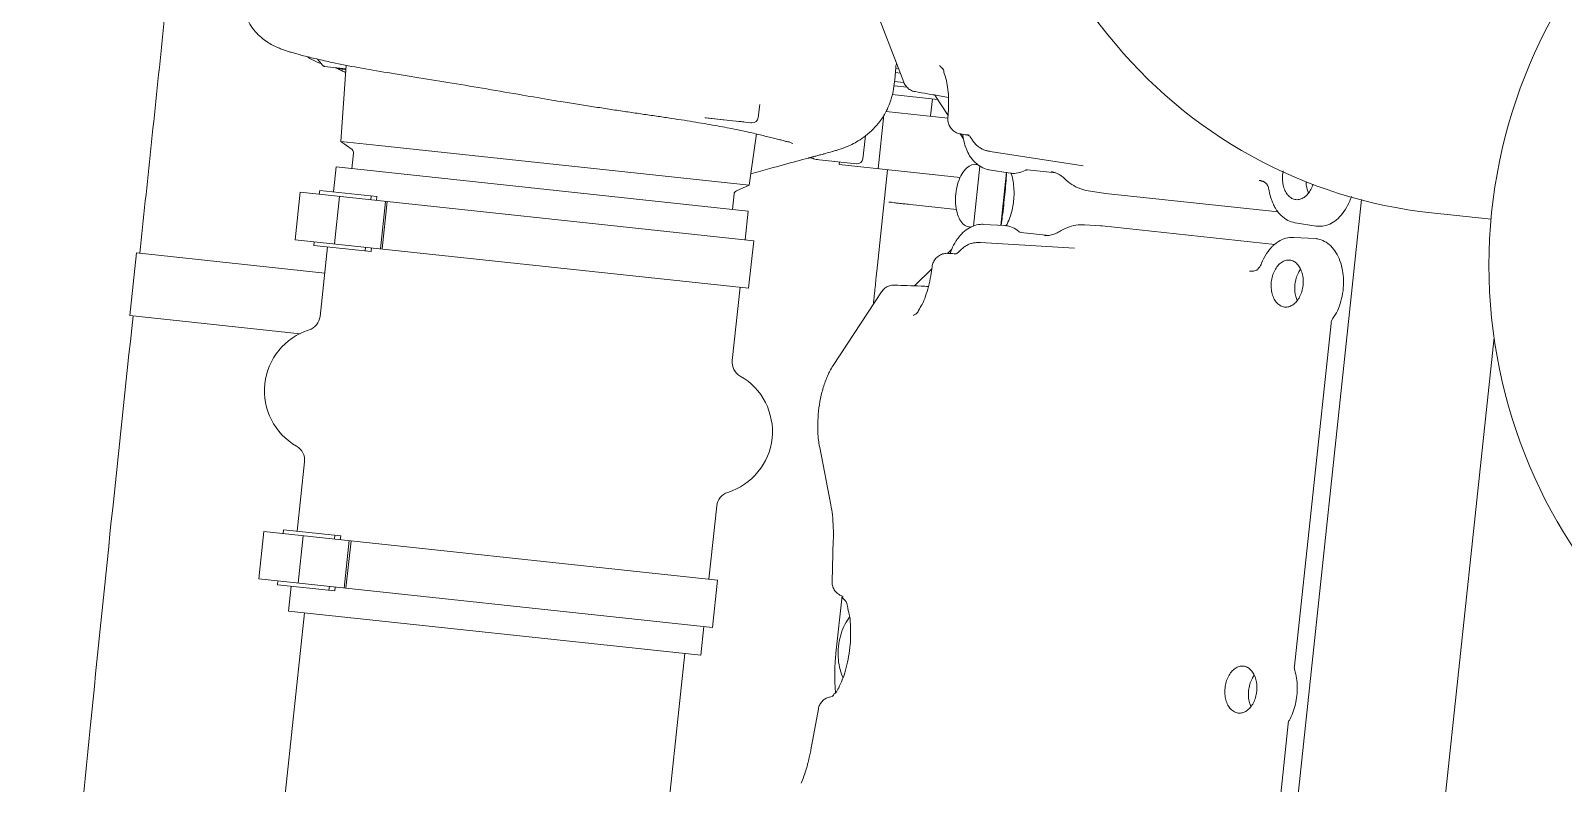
# Model space of a CAD drawing. Header units: millimetres. Extents: x 8265 to 78888, y 1905 to 34251.
# Drawn here: x 38782.9 to 38844, y 24261.6 to 24291.5 of the extents above; entities that cross this region are included whole.
import ezdxf

# ---------------------------------------------------------------- set-up
doc = ezdxf.new("R2010")
doc.units = ezdxf.units.MM
doc.layers.add('495_IMPIANTI_001-AM_0', color=6, linetype='Continuous', lineweight=0)

# ---------------------------------------------------------------- blocks, each defined once
blk = doc.blocks.new('gruppo elettrogeno')
at = {"layer": '495_IMPIANTI_001-AM_0'}
for p, q in [((159.992, -241.249), (159.992, -260.934)), ((175.232, -241.249), (175.232, -260.934)), ((135.122, -281.772), (135.099, -247.092)), ((135.802, -260.705), (135.802, -246.995)), ((129.287, -276.874), (129.273, -256.339)), ((154.471, -259.312), (154.596, -257.659)), ((159.357, -260.934), (175.867, -260.934)), ((159.357, -260.934), (159.357, -262.084)), ((175.867, -260.934), (175.867, -261.934)), ((154.013, -263.883), (154.013, -261.586)), ((159.014, -262.084), (177.179, -262.084)), ((159.014, -262.084), (159.014, -263.984)), ((173.692, -262.084), (173.692, -263.984)), ((173.765, -262.084), (173.765, -263.984)), ((174.121, -261.934), (176.415, -261.934)), ((174.121, -261.934), (174.121, -262.084)), ((174.355, -261.934), (174.355, -262.084)), ((175.603, -262.084), (175.603, -263.984)), ((176.415, -262.084), (176.415, -261.934)), ((177.179, -262.084), (177.179, -263.984)), ((135.802, -276.734), (135.802, -263.021)), ((159.014, -263.984), (177.179, -263.984)), ((159.357, -263.984), (159.357, -266.914)), ((174.121, -264.134), (174.121, -263.984)), ((174.121, -264.134), (176.415, -264.134)), ((174.355, -264.134), (174.355, -263.984)), ((175.867, -264.134), (175.867, -266.914)), ((176.415, -264.134), (176.415, -263.984)), ((154.596, -266.069), (154.471, -264.416)), ((155.527, -269.659), (154.841, -267.436)), ((176.584, -271.965), (183.405, -271.965)), ((183.405, -274.465), (183.405, -271.965)), ((159.357, -272.734), (159.357, -275.664)), ((175.867, -272.734), (175.867, -275.514)), ((153.739, -276.082), (155.341, -272.965)), ((175.867, -274.465), (183.405, -274.465)), ((159.014, -275.664), (177.179, -275.664)), ((159.014, -275.664), (159.014, -277.564)), ((173.692, -275.664), (173.692, -277.564)), ((173.765, -275.664), (173.765, -277.564)), ((174.121, -275.514), (176.415, -275.514)), ((174.121, -275.514), (174.121, -275.664)), ((174.355, -275.514), (174.355, -275.664)), ((175.603, -275.664), (175.603, -277.564)), ((176.415, -275.664), (176.415, -275.514)), ((177.179, -275.664), (177.179, -277.564)), ((152.457, -276.46), (151.842, -277.208)), ((153.246, -276.406), (153.245, -276.406)), ((154.013, -280.942), (154.013, -276.873)), ((159.014, -277.564), (177.179, -277.564)), ((159.357, -277.564), (159.357, -278.714)), ((174.121, -277.714), (174.121, -277.564)), ((174.121, -277.714), (176.415, -277.714)), ((174.355, -277.714), (174.355, -277.564)), ((175.867, -277.714), (175.867, -278.714)), ((176.415, -277.714), (176.415, -277.564)), ((150.503, -278.321), (150.502, -278.322)), ((150.796, -278.053), (150.796, -278.054)), ((150.991, -277.883), (150.991, -277.883)), ((151.283, -277.887), (151.136, -278.067)), ((138.954, -278.554), (138.954, -278.554)), ((139.157, -278.472), (139.157, -278.472)), ((146.28, -278.633), (150.023, -278.455)), ((150.179, -278.438), (150.179, -278.438)), ((159.357, -278.714), (175.867, -278.714)), ((159.99, -278.714), (159.99, -279.332)), ((175.23, -278.714), (175.23, -279.332)), ((148.472, -279.029), (147.336, -279.029)), ((149.983, -279.187), (149.132, -279.228)), ((149.292, -281.344), (149.29, -279.22)), ((150.371, -281.476), (150.37, -279.079)), ((150.54, -279.029), (150.451, -279.029)), ((159.911, -279.468), (159.429, -279.746)), ((175.308, -279.468), (175.79, -279.746)), ((137.64, -279.987), (136.789, -280.028)), ((145.281, -279.629), (138.357, -279.629)), ((145.351, -279.627), (145.281, -279.629)), ((145.981, -279.597), (145.351, -279.627)), ((152.978, -279.662), (151.116, -279.662)), ((159.429, -279.746), (159.358, -281.802)), ((159.429, -279.746), (174.267, -279.746)), ((174.267, -279.746), (175.79, -279.746)), ((175.79, -279.746), (175.896, -282.784)), ((137.647, -280.57), (136.797, -280.53)), ((138.364, -280.929), (145.288, -280.929)), ((145.288, -280.929), (145.359, -280.93)), ((145.988, -280.96), (145.358, -280.93)), ((149.99, -281.37), (149.14, -281.33)), ((155.949, -280.942), (151.104, -280.942)), ((154.389, -280.942), (154.389, -283.097)), ((155.035, -281.276), (155.035, -282.187)), ((156.89, -281.046), (155.265, -281.046)), ((155.266, -281.046), (155.29, -281.046)), ((155.949, -280.942), (155.949, -281.046)), ((156.207, -281.046), (156.16, -281.046)), ((156.17, -281.046), (156.207, -281.046)), ((156.621, -281.293), (156.613, -281.297)), ((156.834, -281.046), (156.89, -281.046)), ((157.201, -281.07), (157.197, -281.071)), ((132.294, -281.542), (129.907, -281.542)), ((138.915, -281.971), (138.915, -281.971)), ((138.962, -282.004), (138.962, -282.004)), ((146.288, -281.925), (150.03, -282.102)), ((147.343, -281.529), (148.479, -281.529)), ((150.54, -281.529), (150.487, -281.529)), ((139.164, -282.086), (139.164, -282.086)), ((139.258, -282.095), (139.258, -282.095)), ((150.186, -282.119), (150.186, -282.119)), ((150.51, -282.236), (150.509, -282.236)), ((150.804, -282.504), (150.803, -282.504)), ((151.291, -282.671), (151.143, -282.491)), ((159.354, -282.456), (159.354, -282.985)), ((159.608, -282.226), (159.584, -282.226)), ((159.603, -282.226), (159.587, -282.226)), ((159.603, -282.226), (159.626, -282.226)), ((159.608, -282.226), (161.342, -282.226)), ((159.915, -282.226), (160.126, -282.226)), ((160.124, -282.226), (160.126, -282.226)), ((160.717, -282.226), (160.741, -282.226)), ((160.837, -282.226), (160.741, -282.226)), ((161.421, -282.226), (160.837, -282.226)), ((150.999, -282.674), (150.998, -282.674)), ((175.892, -282.646), (176.749, -282.646)), ((176.819, -282.674), (177.056, -282.902)), ((154.319, -283.242), (151.843, -283.242)), ((152.464, -284.098), (151.849, -283.35)), ((152.538, -283.254), (152.538, -283.936)), ((152.331, -283.936), (154.151, -283.936)), ((153.594, -284.288), (154.115, -284.288)), ((153.74, -284.465), (154.109, -284.465)), ((155.348, -287.593), (153.746, -284.476)), ((153.922, -284.817), (154.118, -284.817)), ((154.013, -284.994), (154.125, -284.994)), ((154.106, -284.537), (154.126, -285.021)), ((164.821, -306.458), (145.862, -287.22))]:
    blk.add_line(p, q, dxfattribs=at)
blk.add_circle((109.41, -281.893), 20.5, dxfattribs=at)
for centre, radius, start, end in [((158.722, -266.914), 0.635, 293.57818, 0), ((176.502, -266.914), 0.635, 180, 246.42182), ((159.992, -269.824), 2.54, 113.57818, 246.42182), ((175.232, -269.824), 2.54, 293.57818, 66.42182), ((158.722, -272.734), 0.635, 0, 66.42182), ((176.502, -272.734), 0.635, 113.57818, 180), ((159.833, -279.332), 0.157, 299.9995, 359.99935), ((175.387, -279.332), 0.157, 179.99935, 239.9992), ((155.265, -281.276), 0.23, 90.00091, 180), ((156.89, -281.276), 0.23, 67.8051, 89.99779), ((132.294, -300.592), 19.05, 44.58175, 89.99996), ((159.584, -282.456), 0.23, 90.00098, 179.99995), ((161.421, -282.456), 0.23, 80.04973, 89.99772)]:
    blk.add_arc(centre, radius, start, end, dxfattribs=at)
for points, start_tangent, end_tangent in [([(183.274, -271.965), (183.267, -263.748), (183.227, -255.6), (183.121, -246.962), (182.892, -237.718), (182.416, -227.864), (181.376, -216.417), (179.351, -204.541), (176.911, -196.131), (175.977, -193.719)], (0.000034, 1), (-0.383246, 0.923647)), ([(154.599, -257.619), (154.646, -257.193), (154.737, -256.687), (154.841, -256.292)], (0.080657, 0.996742), (0.295109, 0.955464)), ([(154.596, -257.659), (154.599, -257.619)], (0.075472, 0.997148), (0.080657, 0.996742)), ([(154.471, -259.312), (154.435, -259.476), (154.355, -259.623), (154.237, -259.743), (154.09, -259.825), (153.97, -259.858)], (-0.075505, -0.997145), (-0.986583, -0.163263)), ([(153.978, -263.863), (153.867, -263.715), (153.757, -263.495), (153.649, -263.177), (153.56, -262.781), (153.504, -262.336), (153.484, -261.868), (153.503, -261.399), (153.559, -260.953), (153.647, -260.556), (153.756, -260.237), (153.866, -260.015), (153.957, -259.89), (153.962, -259.879)], (0.52494, 0.851139), (0.391519, 0.92017)), ([(154.013, -261.586), (154.013, -261.527), (154.012, -261.465), (154.011, -261.405), (154.009, -261.345), (154.007, -261.286), (154.005, -261.228), (154.002, -261.171), (153.999, -261.115), (153.995, -261.059), (153.992, -261.005), (153.987, -260.951), (153.983, -260.898), (153.978, -260.845), (153.973, -260.793), (153.968, -260.742), (153.962, -260.691), (153.957, -260.641), (153.951, -260.591), (153.944, -260.541), (153.938, -260.493), (153.931, -260.444), (153.924, -260.396), (153.917, -260.348), (153.909, -260.301), (153.901, -260.254), (153.893, -260.207), (153.885, -260.161), (153.877, -260.115), (153.868, -260.069), (153.86, -260.027)], (0, 1), (-0.192975, 0.981204)), ([(153.629, -260.655), (153.654, -260.698), (153.811, -261.055), (153.908, -261.452), (153.94, -261.868), (153.906, -262.284), (153.809, -262.678), (153.652, -263.033), (153.629, -263.073)], (0.512441, -0.858723), (-0.512514, -0.858679)), ([(135.579, -261.864), (135.601, -261.514), (135.666, -261.176), (135.772, -260.863)], (-0.000223, 1), (0.386225, 0.922405)), ([(135.794, -260.791), (135.772, -260.863)], (-0.198666, -0.980067), (-0.386225, -0.922405)), ([(135.802, -260.705), (135.795, -260.787), (135.794, -260.791)], (0, -1), (-0.198666, -0.980067)), ([(137.83, -260.924), (137.821, -260.924), (137.657, -260.956), (137.504, -261.05), (137.372, -261.199), (137.271, -261.394), (137.208, -261.62), (137.186, -261.864)], (-0.999773, 0.021319), (0, -1)), ([(137.511, -261.864), (137.489, -261.615), (137.425, -261.384), (137.355, -261.238)], (0, 1), (-0.501886, 0.864934)), ([(138.456, -261.864), (138.435, -261.62), (138.371, -261.394), (138.27, -261.199), (138.139, -261.05), (137.986, -260.956), (137.83, -260.924)], (0, 1), (-0.999773, 0.021319)), ([(135.772, -262.866), (135.667, -262.553), (135.601, -262.215), (135.579, -261.864)], (-0.386701, 0.922205), (-0.000223, 1)), ([(137.186, -261.864), (137.208, -262.107), (137.271, -262.334), (137.372, -262.528), (137.504, -262.678), (137.657, -262.772), (137.821, -262.804), (137.83, -262.804)], (0, -1), (0.999773, 0.021319)), ([(137.355, -262.489), (137.425, -262.344), (137.489, -262.112), (137.511, -261.864)], (0.501886, 0.864934), (0, 1)), ([(137.83, -262.804), (137.986, -262.772), (138.139, -262.678), (138.27, -262.528), (138.371, -262.334), (138.435, -262.107), (138.456, -261.864)], (0.999773, 0.021319), (0, 1)), ([(135.772, -262.866), (135.795, -262.94)], (0.386701, -0.922205), (0.189014, -0.981974)), ([(135.795, -262.94), (135.802, -263.021)], (0.189014, -0.981974), (0, -1)), ([(154.003, -263.875), (154.138, -263.923), (154.284, -264.024), (154.395, -264.165), (154.46, -264.337), (154.471, -264.416)], (0.976149, -0.217101), (0.075777, -0.997125)), ([(154.599, -266.109), (154.596, -266.069)], (-0.080655, 0.996742), (-0.075473, 0.997148)), ([(154.841, -267.436), (154.738, -267.045), (154.647, -266.541), (154.599, -266.109)], (-0.295111, 0.955463), (-0.080655, 0.996742)), ([(155.573, -269.82), (155.527, -269.659)], (-0.251911, 0.96775), (-0.295175, 0.955443)), ([(155.448, -272.727), (155.5, -272.582), (155.626, -272.108), (155.699, -271.609), (155.724, -271.097), (155.702, -270.583), (155.632, -270.082), (155.573, -269.82)], (0.365601, 0.930772), (-0.251911, 0.96775)), ([(155.34, -272.965), (155.448, -272.727)], (0.457498, 0.889211), (0.365601, 0.930772)), ([(183.387, -339.045), (183.447, -330.837), (183.447, -320.927), (183.409, -309.089), (183.35, -297.314), (183.304, -287.301), (183.279, -278.655), (183.275, -274.465)], (0.003448, 0.999994), (-0.000347, 1)), ([(151.839, -277.294), (151.852, -276.928), (151.9, -276.492), (151.978, -276.094), (152.08, -275.759), (152.19, -275.508), (152.289, -275.349), (152.36, -275.276)], (0.00601, 0.999982), (-0.761499, 0.648166)), ([(154.013, -276.873), (154.013, -276.863), (154.012, -276.745), (154.012, -276.631), (154.011, -276.52), (154.01, -276.413), (154.009, -276.31), (154.009, -276.209), (154.008, -276.11), (154.008, -276.011), (154.008, -275.913), (154.008, -275.815), (154.009, -275.715), (154.009, -275.615), (154.01, -275.555)], (-0.00001, 1), (0.007473, 0.999972)), ([(151.899, -276.498), (152.196, -276.478), (152.743, -276.44), (153.246, -276.406)], (0.997635, 0.068731), (0.997689, 0.067942)), ([(153.739, -276.082), (153.645, -276.216), (153.516, -276.321), (153.36, -276.387), (153.245, -276.406)], (-0.457043, -0.889444), (-0.997762, -0.06687)), ([(136.789, -280.028), (136.685, -280.026), (136.405, -279.96), (136.142, -279.804), (135.909, -279.566), (135.716, -279.259), (135.574, -278.896), (135.489, -278.496), (135.465, -278.079), (135.504, -277.663), (135.603, -277.271), (135.757, -276.922)], (-0.998854, -0.047852), (0.485875, 0.874028)), ([(135.782, -276.865), (135.757, -276.922)], (-0.316662, -0.948538), (-0.485875, -0.874028)), ([(135.802, -276.734), (135.797, -276.801), (135.782, -276.865)], (0, -1), (-0.316662, -0.948538)), ([(154.013, -276.874), (154.013, -276.873)], (0.000004, 1), (-0.00001, 1)), ([(137.715, -277.189), (137.707, -277.189), (137.542, -277.221), (137.389, -277.315), (137.257, -277.464), (137.157, -277.659), (137.093, -277.885), (137.071, -278.129)], (-0.999773, 0.021319), (0, -1)), ([(137.397, -278.129), (137.375, -277.88), (137.31, -277.649), (137.24, -277.503)], (0, 1), (-0.501886, 0.864934)), ([(138.342, -278.129), (138.32, -277.885), (138.257, -277.659), (138.156, -277.464), (138.024, -277.315), (137.871, -277.221), (137.715, -277.189)], (0, 1), (-0.999773, 0.021319)), ([(151.839, -277.294), (151.809, -277.477), (151.726, -277.641), (151.596, -277.772), (151.433, -277.858), (151.268, -277.89)], (-0.005833, -0.999983), (-0.998797, -0.049043)), ([(137.071, -278.129), (137.093, -278.372), (137.157, -278.599), (137.257, -278.793), (137.389, -278.943), (137.542, -279.037), (137.707, -279.069), (137.715, -279.069)], (0, -1), (0.999773, 0.021319)), ([(137.24, -278.754), (137.31, -278.609), (137.375, -278.377), (137.397, -278.129)], (0.501886, 0.864934), (0, 1)), ([(137.715, -279.069), (137.871, -279.037), (138.024, -278.943), (138.156, -278.793), (138.257, -278.599), (138.32, -278.372), (138.342, -278.129)], (0.999773, 0.021319), (0, 1)), ([(150.179, -278.438), (150.3, -278.41), (150.446, -278.353), (150.502, -278.322)], (0.985577, 0.169226), (0.85357, 0.520978)), ([(150.503, -278.321), (150.567, -278.278), (150.692, -278.171), (150.796, -278.054)], (0.852846, 0.522162), (0.614309, 0.789065)), ([(150.796, -278.053), (150.896, -277.944), (150.991, -277.883)], (0.609135, 0.793066), (0.913453, 0.406945)), ([(150.951, -277.905), (150.993, -277.903)], (0.998806, 0.048858), (0.998806, 0.048857)), ([(150.993, -277.903), (151.025, -277.902)], (0.998806, 0.048857), (0.998806, 0.048856)), ([(151.138, -278.067), (151.008, -278.4)], (-0.288029, -0.957622), (-0.440673, -0.897668)), ([(151.025, -277.902), (151.254, -277.891)], (0.998806, 0.048856), (0.998806, 0.048849)), ([(151.183, -277.896), (151.146, -278.04), (151.138, -278.067)], (-0.217236, -0.976119), (-0.288029, -0.957622)), ([(151.254, -277.891), (151.268, -277.89)], (0.998806, 0.048849), (0.998806, 0.048849)), ([(138.808, -278.823), (138.665, -279.2), (138.599, -279.323)], (-0.269311, -0.963053), (-0.504511, -0.863405)), ([(138.808, -278.823), (138.836, -278.739)], (0.269398, 0.963029), (0.376095, 0.926581)), ([(138.836, -278.739), (138.904, -278.613)], (0.376095, 0.926581), (0.579403, 0.815041)), ([(138.904, -278.613), (138.954, -278.554)], (0.579403, 0.815041), (0.708313, 0.705898)), ([(138.954, -278.553), (138.992, -278.526), (139.058, -278.496)], (0.705891, 0.70832), (0.947892, 0.318592)), ([(139.058, -278.496), (139.133, -278.476), (139.172, -278.47)], (0.947892, 0.318592), (0.989901, 0.141759)), ([(139.172, -278.47), (139.21, -278.465), (139.213, -278.465)], (0.989901, 0.141759), (0.995238, 0.097479)), ([(139.213, -278.465), (139.251, -278.462)], (0.995238, 0.097479), (0.998124, 0.061227)), ([(150.97, -278.473), (150.818, -278.707), (150.586, -278.947), (150.323, -279.107), (150.044, -279.183), (149.982, -279.187)], (-0.47775, -0.878496), (-0.99894, -0.046029)), ([(150.023, -278.455), (150.075, -278.452)], (0.998879, 0.047336), (0.996114, 0.088078)), ([(150.075, -278.452), (150.127, -278.446), (150.179, -278.438)], (0.996114, 0.088078), (0.985627, 0.168939)), ([(151.008, -278.4), (150.97, -278.473)], (-0.440673, -0.897668), (-0.47775, -0.878496)), ([(138.42, -279.575), (138.313, -279.686)], (-0.654278, -0.756255), (-0.731659, -0.68167)), ([(138.432, -279.561), (138.42, -279.575)], (-0.645473, -0.763783), (-0.654278, -0.756255)), ([(138.468, -279.517), (138.432, -279.561)], (-0.617403, -0.786647), (-0.645473, -0.763783)), ([(138.548, -279.406), (138.468, -279.517)], (-0.550552, -0.834801), (-0.617403, -0.786647)), ([(138.599, -279.323), (138.548, -279.406)], (-0.504511, -0.863405), (-0.550552, -0.834801)), ([(146.962, -279.217), (146.648, -279.417), (146.319, -279.544), (145.981, -279.597)], (-0.790104, -0.612973), (-0.998879, -0.047336)), ([(146.962, -279.217), (147.026, -279.17)], (0.790104, 0.612973), (0.828609, 0.559828)), ([(147.026, -279.17), (147.149, -279.098), (147.348, -279.024), (147.515, -279)], (0.828609, 0.559828), (0.998896, 0.046967)), ([(148.472, -279.029), (148.515, -279.036)], (1, 0), (0.951598, -0.307345)), ([(148.515, -279.036), (148.556, -279.056)], (0.951598, -0.307345), (0.827565, -0.56137)), ([(149.132, -279.228), (149.113, -279.228), (148.828, -279.188), (148.556, -279.056)], (-0.99886, -0.047731), (-0.827565, 0.56137)), ([(149.085, -279.21), (149.024, -279.378), (148.947, -279.673), (148.891, -280.24), (148.956, -280.854), (149.038, -281.149), (149.113, -281.342)], (-0.37711, -0.926169), (0.406824, -0.913507)), ([(149.285, -279.234), (149.272, -279.577), (149.265, -280.021), (149.265, -280.463), (149.273, -280.903), (149.291, -281.323)], (-0.048047, -0.998845), (0.056167, -0.998421)), ([(150.54, -279.029), (150.748, -279.09), (150.935, -279.268), (151.084, -279.545), (151.179, -279.893), (151.212, -280.279), (151.179, -280.666), (151.084, -281.014), (150.935, -281.291), (150.748, -281.468), (150.54, -281.529)], (1, 0), (-1, 0)), ([(138.306, -279.692), (138.227, -279.759), (137.953, -279.919), (137.659, -279.986), (137.64, -279.987)], (-0.736451, -0.676491), (-0.99892, -0.04647)), ([(138.313, -279.686), (138.306, -279.692)], (-0.731659, -0.68167), (-0.736451, -0.676491)), ([(153.597, -279.665), (153.435, -279.662), (153.231, -279.662), (152.978, -279.662)], (-0.999567, 0.029434), (-0.999997, 0.002491)), ([(153.824, -279.662), (153.727, -279.669), (153.597, -279.665)], (-0.988588, -0.150644), (-0.998231, 0.059448)), ([(135.532, -281.854), (135.581, -281.661), (135.724, -281.298), (135.916, -280.991), (136.15, -280.754), (136.413, -280.598), (136.692, -280.531), (136.796, -280.53)], (0.209534, 0.977801), (0.998854, -0.047853)), ([(137.647, -280.57), (137.657, -280.571), (137.951, -280.635), (138.229, -280.794), (138.321, -280.872)], (0.998902, -0.046849), (0.731881, -0.681433)), ([(159.411, -280.203), (158.677, -280.489), (157.648, -280.898), (157.204, -281.068)], (-0.934632, -0.355616), (-0.934244, -0.356636)), ([(138.321, -280.872), (138.428, -280.983)], (0.731881, -0.681433), (0.654327, -0.756211)), ([(138.428, -280.983), (138.439, -280.996)], (0.654327, -0.756211), (0.645592, -0.763682)), ([(138.439, -280.996), (138.473, -281.037)], (0.645592, -0.763682), (0.619341, -0.785122)), ([(138.473, -281.037), (138.555, -281.152)], (0.619341, -0.785122), (0.550488, -0.834843)), ([(138.555, -281.152), (138.606, -281.234)], (0.550488, -0.834843), (0.504518, -0.863401)), ([(138.606, -281.234), (138.672, -281.357), (138.815, -281.734)], (0.504518, -0.863401), (0.269311, -0.963053)), ([(145.988, -280.96), (146.326, -281.013), (146.656, -281.141), (146.97, -281.341)], (0.998879, -0.047336), (0.790104, -0.612973)), ([(147.034, -281.387), (146.97, -281.341)], (-0.82861, 0.559826), (-0.790104, 0.612973)), ([(147.522, -281.558), (147.355, -281.533), (147.157, -281.459), (147.034, -281.387)], (-0.998896, 0.046969), (-0.82861, 0.559826)), ([(148.564, -281.501), (148.835, -281.369), (149.12, -281.329), (149.139, -281.33)], (0.827565, 0.56137), (0.99886, -0.047731)), ([(149.291, -281.323), (149.292, -281.344)], (0.056167, -0.998421), (0.057886, -0.998323)), ([(149.99, -281.37), (150.042, -281.374), (150.322, -281.447), (150.587, -281.606), (150.823, -281.846), (150.978, -282.086)], (0.99894, -0.046036), (0.477353, -0.878712)), ([(156.543, -281.325), (156.284, -281.426)], (-0.930208, -0.367032), (-0.931888, -0.362746)), ([(156.542, -281.324), (156.613, -281.296)], (0.926064, 0.377366), (0.931339, 0.364153)), ([(156.612, -281.297), (156.543, -281.325)], (-0.930265, -0.366887), (-0.930208, -0.367032)), ([(156.613, -281.297), (156.612, -281.297)], (-0.930269, -0.366879), (-0.930265, -0.366887)), ([(156.621, -281.294), (156.613, -281.297)], (-0.93029, -0.366824), (-0.930269, -0.366879)), ([(156.8, -281.225), (156.723, -281.254), (156.621, -281.293)], (-0.932116, -0.362161), (-0.931393, -0.364014)), ([(156.952, -281.166), (156.8, -281.224)], (-0.932901, -0.360132), (-0.932803, -0.360388)), ([(156.996, -281.149), (156.952, -281.166)], (-0.932847, -0.360272), (-0.932901, -0.360132)), ([(157.047, -281.081), (157.013, -281.075), (156.976, -281.063)], (-0.989255, 0.146199), (-0.928109, 0.372308)), ([(157.008, -281.144), (156.996, -281.149)], (-0.932826, -0.360326), (-0.932847, -0.360272)), ([(157.086, -281.114), (157.013, -281.142), (157.008, -281.144)], (-0.93311, -0.359592), (-0.932826, -0.360326)), ([(157.081, -281.086), (157.047, -281.081)], (-0.992441, 0.122723), (-0.989255, 0.146199)), ([(157.115, -281.088), (157.081, -281.086)], (-0.99764, -0.068656), (-0.992441, 0.122723)), ([(157.195, -281.072), (157.086, -281.114)], (-0.935195, -0.354132), (-0.93311, -0.359592)), ([(157.172, -281.077), (157.146, -281.083), (157.115, -281.088)], (-0.971957, -0.23516), (-0.99764, -0.068656)), ([(157.195, -281.071), (157.172, -281.077)], (-0.985192, -0.171456), (-0.971957, -0.23516)), ([(157.197, -281.072), (157.195, -281.072)], (-0.935239, -0.354017), (-0.935195, -0.354132)), ([(157.204, -281.068), (157.197, -281.071)], (-0.934244, -0.356636), (-0.934232, -0.356666)), ([(137.723, -281.489), (137.714, -281.489), (137.55, -281.521), (137.396, -281.615), (137.265, -281.764), (137.164, -281.959), (137.103, -282.17)], (-0.999773, 0.021319), (-0.189771, -0.981828)), ([(137.392, -282.243), (137.382, -282.18), (137.317, -281.949), (137.248, -281.803)], (-0.131943, 0.991257), (-0.501886, 0.864934)), ([(138.349, -282.429), (138.327, -282.185), (138.264, -281.959), (138.163, -281.764), (138.031, -281.615), (137.878, -281.521), (137.723, -281.489)], (0, 1), (-0.999773, 0.021319)), ([(138.846, -281.823), (138.815, -281.734)], (-0.382865, 0.923804), (-0.269377, 0.963035)), ([(138.914, -281.948), (138.846, -281.823)], (-0.586571, 0.809898), (-0.382865, 0.923804)), ([(138.962, -282.004), (138.914, -281.948)], (-0.708248, 0.705963), (-0.586571, 0.809898)), ([(139.076, -282.065), (139.045, -282.054), (138.991, -282.027), (138.961, -282.004)], (-0.954874, 0.297012), (-0.70745, 0.706764)), ([(148.522, -281.522), (148.479, -281.529)], (-0.951598, -0.307345), (-1, 0)), ([(148.564, -281.501), (148.522, -281.522)], (-0.827565, -0.56137), (-0.951598, -0.307345)), ([(156.279, -281.428), (156.119, -281.493), (155.939, -281.573), (155.751, -281.668), (155.54, -281.791), (155.298, -281.961), (155.032, -282.19), (154.755, -282.492), (154.53, -282.816)], (-0.931537, -0.363647), (-0.513905, -0.857847)), ([(167.599, -282.277), (167.149, -282.252), (166.489, -282.217), (165.846, -282.185), (165.219, -282.157), (164.612, -282.131), (164.025, -282.108), (163.46, -282.086), (162.92, -282.064), (162.405, -282.041), (161.918, -282.017), (161.46, -281.991), (161.033, -281.963), (160.636, -281.933), (160.268, -281.901), (159.93, -281.868), (159.619, -281.833), (159.334, -281.799), (159.072, -281.765), (158.832, -281.732), (158.612, -281.701), (158.41, -281.673), (158.233, -281.647), (158.085, -281.626), (157.968, -281.608), (157.886, -281.594)], (-0.998301, 0.058267), (-0.13974, -0.990188)), ([(138.342, -282.57), (138.349, -282.429)], (0.101985, 0.994786), (0, 1)), ([(139.14, -282.081), (139.108, -282.074), (139.076, -282.065)], (-0.981535, 0.191284), (-0.954874, 0.297012)), ([(139.173, -282.087), (139.14, -282.081)], (-0.988805, 0.149216), (-0.981535, 0.191284)), ([(139.205, -282.091), (139.173, -282.087)], (-0.9936, 0.112952), (-0.988805, 0.149216)), ([(139.258, -282.095), (139.237, -282.094), (139.205, -282.091)], (-0.998087, 0.061823), (-0.9936, 0.112952)), ([(150.082, -282.106), (150.03, -282.102)], (-0.996113, 0.088084), (-0.998879, 0.047336)), ([(150.186, -282.119), (150.134, -282.111), (150.082, -282.106)], (-0.985627, 0.168939), (-0.996113, 0.088084)), ([(150.509, -282.236), (150.459, -282.208), (150.313, -282.149), (150.186, -282.119)], (-0.85353, 0.521043), (-0.985573, 0.16925)), ([(150.803, -282.504), (150.702, -282.389), (150.578, -282.282), (150.51, -282.236)], (-0.614315, 0.789061), (-0.852837, 0.522176)), ([(150.999, -282.675), (150.904, -282.614), (150.804, -282.504)], (-0.913953, 0.40582), (-0.60938, 0.792878)), ([(150.978, -282.086), (151.014, -282.155)], (0.477353, -0.878712), (0.441815, -0.897106)), ([(151.014, -282.155), (151.145, -282.49)], (0.441815, -0.897106), (0.287968, -0.95764)), ([(151.145, -282.49), (151.153, -282.516), (151.19, -282.661)], (0.287968, -0.95764), (0.21724, -0.976118)), ([(161.456, -282.229), (161.46, -282.23)], (0.997403, -0.072026), (0.997025, -0.077082)), ([(176.465, -282.835), (175.417, -282.742), (174.232, -282.665), (172.964, -282.596), (171.625, -282.524), (170.226, -282.441), (168.785, -282.35), (167.606, -282.278)], (-0.994671, 0.103096), (-0.9983, 0.058286)), ([(175.89, -282.498), (176.052, -282.551), (176.25, -282.628)], (0.955906, -0.293674), (0.922484, -0.386035)), ([(175.971, -282.613), (175.891, -282.614)], (-1, 0), (-0.999734, -0.023084)), ([(175.971, -282.613), (176.326, -282.631)], (1, 0), (0.9948, -0.101844)), ([(151, -282.654), (150.958, -282.652)], (-0.998806, 0.048857), (-0.998806, 0.048858)), ([(151.033, -282.656), (151, -282.654)], (-0.998806, 0.048856), (-0.998806, 0.048857)), ([(151.262, -282.667), (151.033, -282.656)], (-0.998806, 0.048849), (-0.998806, 0.048856)), ([(151.275, -282.668), (151.262, -282.667)], (-0.998806, 0.048849), (-0.998806, 0.048849)), ([(151.846, -283.263), (151.817, -283.081), (151.733, -282.916), (151.604, -282.785), (151.441, -282.699), (151.275, -282.668)], (-0.005833, 0.999983), (-0.998797, 0.049043)), ([(154.53, -282.816), (154.324, -283.226), (154.182, -283.704), (154.119, -284.174), (154.106, -284.537)], (-0.513895, -0.857853), (-0.000381, -1)), ([(180.078, -284.307), (179.883, -284.004), (179.631, -283.724), (179.373, -283.518), (179.125, -283.37), (178.898, -283.267), (178.698, -283.197), (178.525, -283.148), (178.367, -283.111), (178.21, -283.079), (178.039, -283.047), (177.844, -283.014), (177.623, -282.98), (177.373, -282.944), (177.092, -282.907), (176.777, -282.869), (176.466, -282.835)], (-0.474661, 0.880169), (-0.994666, 0.103145)), ([(176.756, -282.647), (176.749, -282.646)], (-0.998163, 0.06059), (-0.999999, -0.001212)), ([(176.782, -282.652), (176.756, -282.647)], (-0.946786, 0.321862), (-0.998163, 0.06059)), ([(176.819, -282.674), (176.791, -282.655), (176.782, -282.652)], (-0.721601, 0.692309), (-0.946786, 0.321862)), ([(176.907, -282.741), (177.256, -282.856), (177.465, -282.944)], (0.96414, -0.265394), (0.909562, -0.415569)), ([(152.37, -285.291), (152.374, -285.29), (152.297, -285.209), (152.198, -285.051), (152.088, -284.801), (151.987, -284.468), (151.908, -284.071), (151.86, -283.635), (151.846, -283.263)], (0.999684, -0.025142), (-0.00599, 0.999982)), ([(152.538, -283.254), (152.538, -283.242)], (0.000001, 1), (0.011731, 0.999931)), ([(153.254, -284.152), (152.75, -284.117), (152.203, -284.08), (151.907, -284.059)], (-0.997689, 0.067942), (-0.997635, 0.068731)), ([(153.747, -284.477), (153.719, -284.428), (153.6, -284.292), (153.445, -284.197), (153.264, -284.152), (153.254, -284.152)], (-0.455499, 0.890236), (-0.997681, 0.068067)), ([(154.127, -285.051), (154.11, -285.155), (154.104, -285.169)], (-0.006771, -0.999977), (-0.373779, -0.927518)), ([(154.126, -285.021), (154.127, -285.051)], (0.086596, -0.996244), (-0.006771, -0.999977))]:
    blk.add_spline(points, degree=3, dxfattribs=dict(at, start_tangent=start_tangent, end_tangent=end_tangent))

msp = doc.modelspace()

# ---------------------------------------------------------------- block references
at = {"layer": '495_IMPIANTI_001-AM_0', "linetype": 'Continuous', "rotation": 173.8923967405046}
msp.add_blockref('gruppo elettrogeno', (38940.311, 23990.259), dxfattribs=at)

doc.saveas('drawing.dxf')
